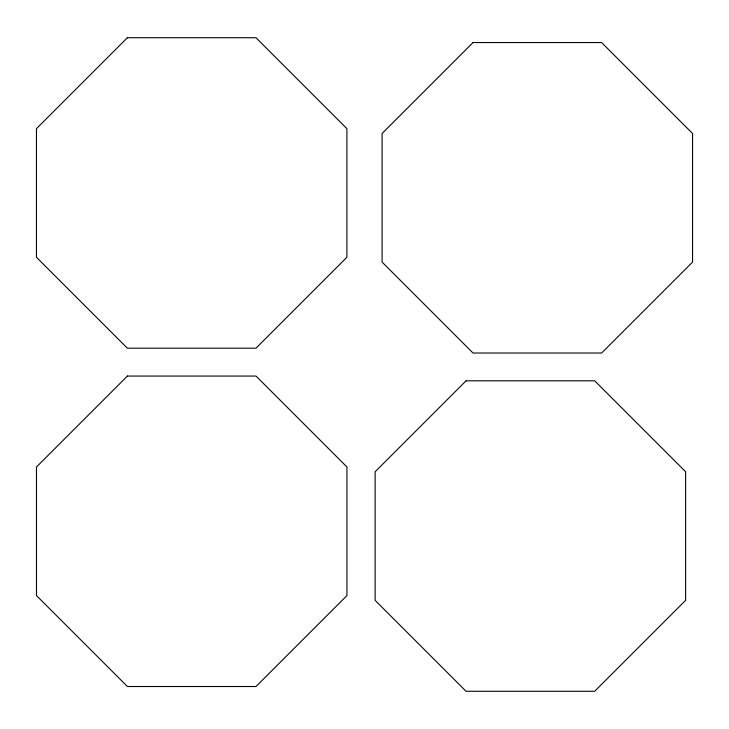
<?xml version="1.0" encoding="UTF-8"?>
<svg xmlns="http://www.w3.org/2000/svg" width="729" height="729" viewBox="0 0 729 729"><rect width="100%" height="100%" fill="white"/><g stroke="black" fill="none" stroke-linecap="round" stroke-linejoin="round"><path stroke-width="1.09" d="M127.384 37.726L36.45 128.659L36.45 257.255L127.384 348.189L255.979 348.189L346.913 257.255L346.913 128.659L255.979 37.726L127.384 37.726M127.411 376.055L36.477 466.988L36.477 595.584L127.411 686.518L256.007 686.518L346.94 595.584L346.94 466.988L256.007 376.055L127.411 376.055M473.021 42.546L382.087 133.48L382.087 262.085L473.021 353.018L601.616 353.018L692.55 262.085L692.55 133.48L601.616 42.546L473.021 42.546M466.068 380.811L375.134 471.745L375.134 600.341L466.068 691.274L594.673 691.274L685.606 600.341L685.606 471.745L594.673 380.811L466.068 380.811"/></g></svg>
